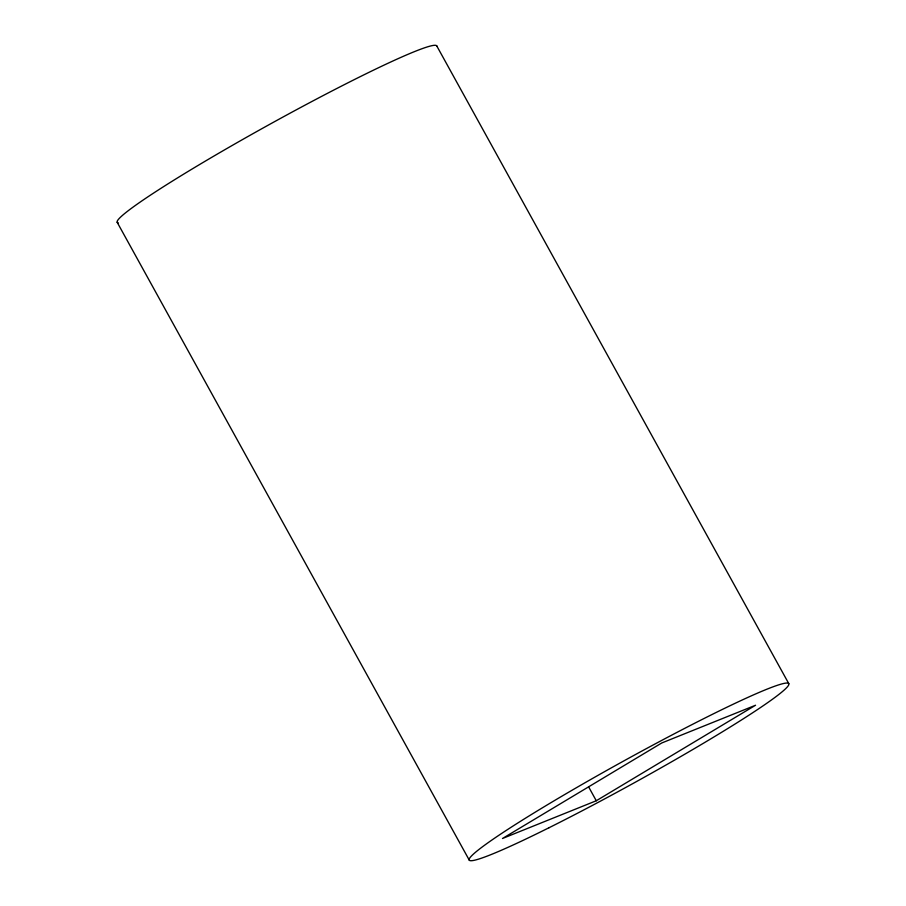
<?xml version="1.0" encoding="UTF-8"?>
<svg xmlns="http://www.w3.org/2000/svg" width="906" height="906" viewBox="0 0 906 906"><rect width="100%" height="100%" fill="white"/><g stroke="black" fill="none" stroke-linecap="round" stroke-linejoin="round"><path stroke-width="1.36" d="M596.284 800.757L755.559 705.242L661.754 742.977L502.49 838.492L596.284 800.757L588.787 787.167M436.737 45.878L788.775 683.611M117.225 222.389L469.263 860.122M118.335 222.933A182.514 12.095 -28.9 0 1 267.055 125.798A182.514 12.095 -28.9 0 1 436.873 46.387M548.979 827.756A182.514 12.095 -28.9 0 0 788.911 684.121A182.514 12.095 -28.9 0 0 549.172 803.735A182.514 12.095 -28.9 0 0 548.979 827.756"/></g></svg>
